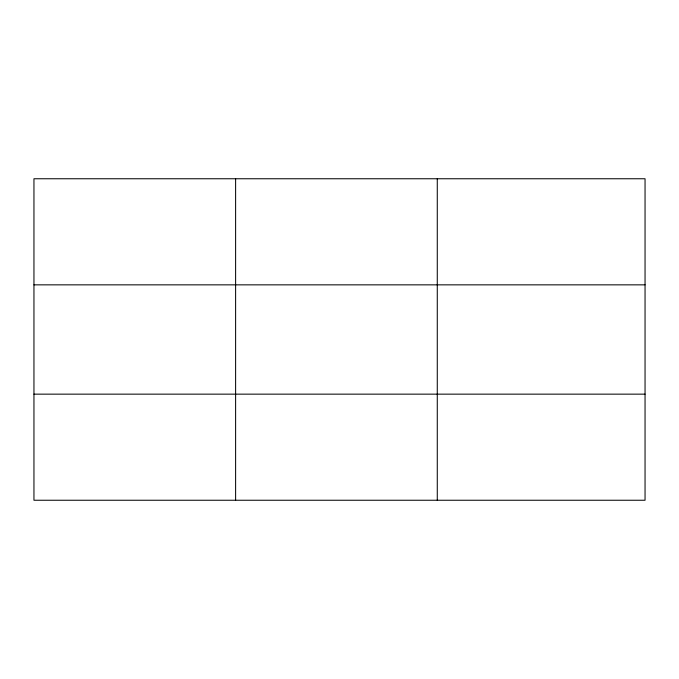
<?xml version="1.0" encoding="UTF-8"?>
<svg xmlns="http://www.w3.org/2000/svg" width="679" height="679" viewBox="0 0 679 679"><rect width="100%" height="100%" fill="white"/><g stroke="black" fill="none" stroke-linecap="round" stroke-linejoin="round"><path stroke-width="1.02" d="M235.613 500.245L235.613 178.755M437.276 500.245L437.276 178.755M645.05 284.849L645.05 178.755L33.95 178.755L33.95 500.245L645.05 500.245L645.05 284.849L33.95 284.849M33.95 394.151L645.05 394.151"/></g></svg>
